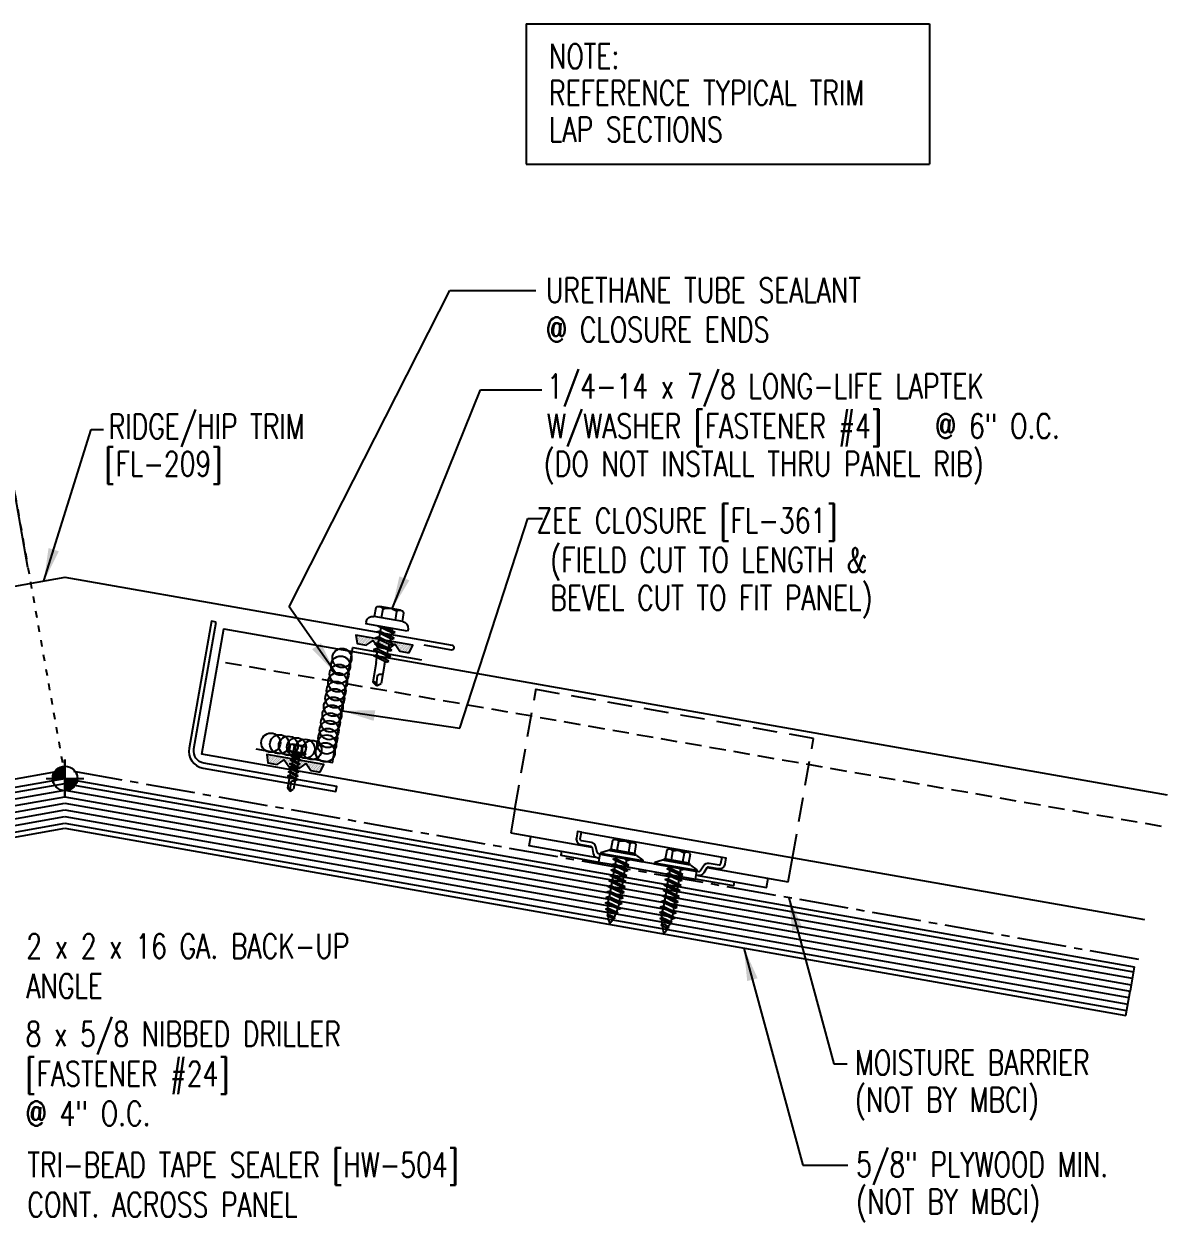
# Model space of a CAD drawing. Header units: inches. Extents: x 1 to 188, y 16 to 98.
# Drawn here: x 19.42 to 36.86, y 15.69 to 33.96 of the extents above; entities that cross this region are included whole.
import ezdxf

# ---------------------------------------------------------------- set-up
doc = ezdxf.new("R2010")
doc.units = ezdxf.units.IN
doc.header["$MEASUREMENT"] = 0
for name, pattern in [('CENTER2', [1.125, 0.75, -0.125, 0.125, -0.125]), ('DOT2', [0.125, 0, -0.125]), ('HIDDEN2', [0.1875, 0.125, -0.0625])]:
    doc.linetypes.add(name, pattern=pattern)
for name, color, linetype in [('BARRIER', 253, 'CENTER2'), ('clip', 5, 'Continuous'), ('CLO', 3, 'Continuous'), ('DIM', 2, 'Continuous'), ('FASTENER', 9, 'Continuous'), ('PANEL', 11, 'Continuous'), ('SEALANT', 8, 'Continuous'), ('SECTION', 11, 'Continuous'), ('STLA', 12, 'Continuous'), ('TAPE', 8, 'Continuous'), ('TEXT', 2, 'Continuous'), ('TRIM', 6, 'Continuous'), ('wood', 3, 'Continuous')]:
    doc.layers.add(name, color=color, linetype=linetype)
doc.styles.add('TEXT', font='SIMPLEX', dxfattribs={"width": 0.75, "height": 6})
doc.styles.add('TEXT1', font='ROMANS.shx', dxfattribs={"width": 0.75, "height": 0.375})
doc.dimstyles.new('DETAIL$7', dxfattribs={"dimscale": 4, "dimtxt": 6, "dimasz": 0.125, "dimexe": 0.0625, "dimexo": 0.125, "dimgap": 0.0625, "dimtad": 1, "dimdec": 5, "dimzin": 3, "dimdsep": 46, "dimlunit": 4, "dimtxsty": 'TEXT', "dimblk": 'ARCHTICK', "dimcen": 0.0625, "dimclrd": 7, "dimclre": 7, "dimclrt": 2, "dimadec": 0, "dimazin": 0, "dimtfac": 0.666667, "dimtdec": 5, "dimtmove": 0, "dimatfit": 3, "dimfxl": 0, "dimfrac": 2, "dimtolj": 1, "dimtzin": 3, "dimarcsym": 0})

# ---------------------------------------------------------------- blocks, each defined once
blk = doc.blocks.new('FD-F4')
at = {"layer": 'TEXT', "style": 'TEXT1', "width": 0.75}
for s, p in [('1/4-14 x 7/8 LONG-LIFE LAPTEK', (0.0047, -0.0408)), ('W/WASHER [FASTENER #4]', (0.0047, -0.1926))]:
    blk.add_text(s, height=0.09375, dxfattribs=at).set_placement(p)
blk.add_attdef('(QUANTITY)', (1.4847, -0.1926), '', height=0.0938, dxfattribs=at)
at = {"layer": 'TEXT', "style": 'TEXT1', "flags": 1}
for tag, p in [('Color', (0.0624, -0.4349)), ('Calc', (0.0624, -0.4349)), ('Opt1', (0.0624, -0.4349)), ('Opt2', (0.0624, -0.4349)), ('Opt3', (0.0624, -0.4349)), ('Description', (0.0624, -0.4349)), ('Multiple', (0.0624, -0.4349)), ('Part', (0.0624, -0.4349)), ('Spare1', (0.0624, -0.6224)), ('Spare2', (0.0624, -0.6224)), ('Spare3', (0.0624, -0.6224)), ('Spare4', (0.0624, -0.6224)), ('Spare5', (0.0624, -0.6224)), ('Spare6', (0.0624, -0.6224)), ('Spare7', (0.0624, -0.6224)), ('Spare8', (0.0624, -0.6224)), ('Spare9', (0.0624, -0.6224)), ('Spare10', (0.0624, -0.6224))]:
    blk.add_attdef(tag, p, '', height=0.0938, dxfattribs=at)
blk = doc.blocks.new('FD-F24')
at = {"layer": 'TEXT', "style": 'TEXT1', "width": 0.75}
for s, p in [('8 x 5/8 NIBBED DRILLER', (0.0047, -0.0408)), ('[FASTENER #24]', (0.0047, -0.1926))]:
    blk.add_text(s, height=0.09375, dxfattribs=at).set_placement(p)
blk.add_attdef('(QUANTITY)', (0.0047, -0.3444), '', height=0.0938, dxfattribs=at)
blk = doc.blocks.new('A$C30686E82')
for p, q in [((-2.715, 0.761), (3.437, 0.761)), ((-2.715, 0.761), (-2.715, -1.379)), ((3.437, 0.761), (3.437, -1.379)), ((-2.715, -1.379), (3.437, -1.379))]:
    blk.add_line(p, q)
at = {"layer": 'TEXT', "style": 'TEXT1', "width": 0.75}
for s, p in [('NOTE:', (-2.368, 0.081)), ('REFERENCE TYPICAL TRIM', (-2.368, -0.477)), ('LAP SECTIONS', (-2.368, -1.035))]:
    blk.add_text(s, height=0.375, dxfattribs=at).set_placement(p)
blk = doc.blocks.new('wp')
at = {"layer": 'SECTION'}
for p, q in [((0, -0.0958), (0, 0.0958)), ((-0.0958, 0), (0.0958, 0))]:
    blk.add_line(p, q, dxfattribs=at)
at = {"layer": 'SECTION', "const_width": 0.0625}
for points in [[(0, 0.0312, 0.414214), (-0.0312, 0, 1)], [(0, -0.0312, 0.414214), (0.0312, 0, 1)]]:
    blk.add_lwpolyline(points, format="xyb", dxfattribs=at)
at = {"layer": 'SECTION'}
blk.add_circle((0, 0), 0.0625, dxfattribs=at)
blk = doc.blocks.new('*X9')
at = {"color": 0}
for p, q in [((-0.434, 0.135), (-0.434, 0.135)), ((-0.434, 0.123), (-0.434, 0.123)), ((-0.422, 0.141), (-0.422, 0.141)), ((-0.422, 0.129), (-0.422, 0.129)), ((-0.422, 0.117), (-0.422, 0.117)), ((-0.422, 0.105), (-0.422, 0.105)), ((-0.422, 0.094), (-0.422, 0.094)), ((-0.422, 0.082), (-0.422, 0.082)), ((-0.41, 0.135), (-0.41, 0.135)), ((-0.41, 0.123), (-0.41, 0.123)), ((-0.41, 0.111), (-0.41, 0.111)), ((-0.41, 0.1), (-0.41, 0.1)), ((-0.41, 0.088), (-0.41, 0.088)), ((-0.41, 0.076), (-0.41, 0.076)), ((-0.41, 0.064), (-0.41, 0.064)), ((-0.41, 0.053), (-0.41, 0.053)), ((-0.41, 0.041), (-0.41, 0.041)), ((-0.398, 0.141), (-0.398, 0.141)), ((-0.398, 0.129), (-0.398, 0.129)), ((-0.398, 0.117), (-0.398, 0.117)), ((-0.398, 0.105), (-0.398, 0.105)), ((-0.398, 0.094), (-0.398, 0.094)), ((-0.398, 0.082), (-0.398, 0.082)), ((-0.398, 0.07), (-0.398, 0.07)), ((-0.398, 0.059), (-0.398, 0.059)), ((-0.398, 0.047), (-0.398, 0.047)), ((-0.398, 0.035), (-0.398, 0.035)), ((-0.398, 0.023), (-0.398, 0.023)), ((-0.387, 0.135), (-0.387, 0.135)), ((-0.387, 0.123), (-0.387, 0.123)), ((-0.387, 0.111), (-0.387, 0.111)), ((-0.387, 0.1), (-0.387, 0.1)), ((-0.387, 0.088), (-0.387, 0.088)), ((-0.387, 0.076), (-0.387, 0.076)), ((-0.387, 0.064), (-0.387, 0.064)), ((-0.387, 0.053), (-0.387, 0.053)), ((-0.387, 0.041), (-0.387, 0.041)), ((-0.387, 0.029), (-0.387, 0.029)), ((-0.375, 0.141), (-0.375, 0.141)), ((-0.375, 0.129), (-0.375, 0.129)), ((-0.375, 0.117), (-0.375, 0.117)), ((-0.375, 0.105), (-0.375, 0.105)), ((-0.375, 0.094), (-0.375, 0.094)), ((-0.375, 0.082), (-0.375, 0.082)), ((-0.375, 0.07), (-0.375, 0.07)), ((-0.375, 0.059), (-0.375, 0.059)), ((-0.375, 0.047), (-0.375, 0.047)), ((-0.375, 0.035), (-0.375, 0.035)), ((-0.375, 0.023), (-0.375, 0.023)), ((-0.363, 0.135), (-0.363, 0.135)), ((-0.363, 0.123), (-0.363, 0.123)), ((-0.363, 0.111), (-0.363, 0.111)), ((-0.363, 0.1), (-0.363, 0.1)), ((-0.363, 0.088), (-0.363, 0.088)), ((-0.363, 0.076), (-0.363, 0.076)), ((-0.363, 0.064), (-0.363, 0.064)), ((-0.363, 0.053), (-0.363, 0.053)), ((-0.363, 0.041), (-0.363, 0.041)), ((-0.363, 0.029), (-0.363, 0.029)), ((-0.352, 0.141), (-0.352, 0.141)), ((-0.352, 0.129), (-0.352, 0.129)), ((-0.352, 0.117), (-0.352, 0.117)), ((-0.352, 0.105), (-0.352, 0.105)), ((-0.352, 0.094), (-0.352, 0.094)), ((-0.352, 0.082), (-0.352, 0.082)), ((-0.352, 0.07), (-0.352, 0.07)), ((-0.352, 0.059), (-0.352, 0.059)), ((-0.352, 0.047), (-0.352, 0.047)), ((-0.352, 0.035), (-0.352, 0.035)), ((-0.352, 0.023), (-0.352, 0.023)), ((-0.34, 0.135), (-0.34, 0.135)), ((-0.34, 0.123), (-0.34, 0.123)), ((-0.34, 0.111), (-0.34, 0.111)), ((-0.34, 0.1), (-0.34, 0.1)), ((-0.34, 0.088), (-0.34, 0.088)), ((-0.34, 0.076), (-0.34, 0.076)), ((-0.34, 0.064), (-0.34, 0.064)), ((-0.34, 0.053), (-0.34, 0.053)), ((-0.34, 0.041), (-0.34, 0.041)), ((-0.34, 0.029), (-0.34, 0.029)), ((-0.328, 0.141), (-0.328, 0.141)), ((-0.328, 0.129), (-0.328, 0.129)), ((-0.328, 0.117), (-0.328, 0.117)), ((-0.328, 0.105), (-0.328, 0.105)), ((-0.328, 0.094), (-0.328, 0.094)), ((-0.328, 0.082), (-0.328, 0.082)), ((-0.328, 0.07), (-0.328, 0.07)), ((-0.328, 0.059), (-0.328, 0.059)), ((-0.328, 0.047), (-0.328, 0.047)), ((-0.328, 0.035), (-0.328, 0.035)), ((-0.328, 0.023), (-0.328, 0.023)), ((-0.316, 0.135), (-0.316, 0.135)), ((-0.316, 0.123), (-0.316, 0.123)), ((-0.316, 0.111), (-0.316, 0.111)), ((-0.316, 0.1), (-0.316, 0.1)), ((-0.316, 0.088), (-0.316, 0.088)), ((-0.316, 0.076), (-0.316, 0.076)), ((-0.316, 0.064), (-0.316, 0.064)), ((-0.316, 0.053), (-0.316, 0.053)), ((-0.316, 0.041), (-0.316, 0.041)), ((-0.316, 0.029), (-0.316, 0.029)), ((-0.305, 0.141), (-0.305, 0.141)), ((-0.305, 0.129), (-0.305, 0.129)), ((-0.305, 0.117), (-0.305, 0.117)), ((-0.305, 0.105), (-0.305, 0.105)), ((-0.305, 0.094), (-0.305, 0.094)), ((-0.305, 0.082), (-0.305, 0.082)), ((-0.305, 0.07), (-0.305, 0.07)), ((-0.305, 0.059), (-0.305, 0.059)), ((-0.305, 0.047), (-0.305, 0.047)), ((-0.305, 0.035), (-0.305, 0.035)), ((-0.305, 0.023), (-0.305, 0.023)), ((-0.293, 0.135), (-0.293, 0.135)), ((-0.293, 0.123), (-0.293, 0.123)), ((-0.293, 0.111), (-0.293, 0.111)), ((-0.293, 0.1), (-0.293, 0.1)), ((-0.293, 0.088), (-0.293, 0.088)), ((-0.293, 0.076), (-0.293, 0.076)), ((-0.293, 0.064), (-0.293, 0.064)), ((-0.293, 0.053), (-0.293, 0.053)), ((-0.293, 0.041), (-0.293, 0.041)), ((-0.293, 0.029), (-0.293, 0.029)), ((-0.281, 0.141), (-0.281, 0.141)), ((-0.281, 0.129), (-0.281, 0.129)), ((-0.281, 0.117), (-0.281, 0.117)), ((-0.281, 0.105), (-0.281, 0.105)), ((-0.281, 0.094), (-0.281, 0.094)), ((-0.281, 0.082), (-0.281, 0.082)), ((-0.281, 0.07), (-0.281, 0.07)), ((-0.281, 0.059), (-0.281, 0.059)), ((-0.281, 0.047), (-0.281, 0.047)), ((-0.281, 0.035), (-0.281, 0.035)), ((-0.281, 0.023), (-0.281, 0.023)), ((-0.27, 0.135), (-0.27, 0.135)), ((-0.27, 0.123), (-0.27, 0.123)), ((-0.27, 0.111), (-0.27, 0.111)), ((-0.27, 0.1), (-0.27, 0.1)), ((-0.27, 0.088), (-0.27, 0.088)), ((-0.27, 0.076), (-0.27, 0.076)), ((-0.27, 0.064), (-0.27, 0.064)), ((-0.27, 0.053), (-0.27, 0.053)), ((-0.27, 0.041), (-0.27, 0.041)), ((-0.27, 0.029), (-0.27, 0.029)), ((-0.258, 0.141), (-0.258, 0.141)), ((-0.258, 0.129), (-0.258, 0.129)), ((-0.258, 0.117), (-0.258, 0.117)), ((-0.258, 0.105), (-0.258, 0.105)), ((-0.258, 0.094), (-0.258, 0.094)), ((-0.258, 0.082), (-0.258, 0.082)), ((-0.258, 0.07), (-0.258, 0.07)), ((-0.258, 0.059), (-0.258, 0.059)), ((-0.258, 0.047), (-0.258, 0.047)), ((-0.258, 0.035), (-0.258, 0.035)), ((-0.258, 0.023), (-0.258, 0.023)), ((-0.246, 0.135), (-0.246, 0.135)), ((-0.246, 0.123), (-0.246, 0.123)), ((-0.246, 0.111), (-0.246, 0.111)), ((-0.246, 0.1), (-0.246, 0.1)), ((-0.246, 0.088), (-0.246, 0.088)), ((-0.246, 0.076), (-0.246, 0.076)), ((-0.246, 0.064), (-0.246, 0.064)), ((-0.246, 0.053), (-0.246, 0.053)), ((-0.246, 0.041), (-0.246, 0.041)), ((-0.234, 0.141), (-0.234, 0.141)), ((-0.234, 0.129), (-0.234, 0.129)), ((-0.234, 0.117), (-0.234, 0.117)), ((-0.234, 0.105), (-0.234, 0.105)), ((-0.234, 0.094), (-0.234, 0.094)), ((-0.234, 0.082), (-0.234, 0.082)), ((-0.234, 0.07), (-0.234, 0.07)), ((-0.234, 0.059), (-0.234, 0.059)), ((-0.234, 0.047), (-0.234, 0.047)), ((-0.223, 0.135), (-0.223, 0.135)), ((-0.223, 0.123), (-0.223, 0.123)), ((-0.223, 0.111), (-0.223, 0.111)), ((-0.223, 0.1), (-0.223, 0.1)), ((-0.223, 0.088), (-0.223, 0.088)), ((-0.223, 0.076), (-0.223, 0.076)), ((-0.223, 0.064), (-0.223, 0.064)), ((-0.211, 0.141), (-0.211, 0.141)), ((-0.211, 0.129), (-0.211, 0.129)), ((-0.211, 0.117), (-0.211, 0.117)), ((-0.211, 0.105), (-0.211, 0.105)), ((-0.211, 0.094), (-0.211, 0.094)), ((-0.211, 0.082), (-0.211, 0.082)), ((-0.211, 0.07), (-0.211, 0.07)), ((-0.199, 0.135), (-0.199, 0.135)), ((-0.199, 0.123), (-0.199, 0.123)), ((-0.199, 0.111), (-0.199, 0.111)), ((-0.199, 0.1), (-0.199, 0.1)), ((-0.199, 0.088), (-0.199, 0.088)), ((-0.188, 0.141), (-0.188, 0.141)), ((-0.188, 0.129), (-0.188, 0.129)), ((-0.188, 0.117), (-0.188, 0.117)), ((-0.188, 0.105), (-0.188, 0.105)), ((-0.188, 0.094), (-0.188, 0.094)), ((-0.176, 0.135), (-0.176, 0.135)), ((-0.176, 0.123), (-0.176, 0.123)), ((-0.176, 0.111), (-0.176, 0.111)), ((-0.164, 0.141), (-0.164, 0.141)), ((-0.164, 0.129), (-0.164, 0.129)), ((-0.164, 0.117), (-0.164, 0.117)), ((-0.164, 0.105), (-0.164, 0.105)), ((-0.152, 0.135), (-0.152, 0.135)), ((-0.152, 0.123), (-0.152, 0.123)), ((-0.152, 0.111), (-0.152, 0.111)), ((-0.152, 0.1), (-0.152, 0.1)), ((-0.141, 0.141), (-0.141, 0.141)), ((-0.141, 0.129), (-0.141, 0.129)), ((-0.141, 0.117), (-0.141, 0.117)), ((-0.141, 0.105), (-0.141, 0.105)), ((-0.141, 0.094), (-0.141, 0.094)), ((-0.141, 0.082), (-0.141, 0.082)), ((-0.129, 0.135), (-0.129, 0.135)), ((-0.129, 0.123), (-0.129, 0.123)), ((-0.129, 0.111), (-0.129, 0.111)), ((-0.129, 0.1), (-0.129, 0.1)), ((-0.129, 0.088), (-0.129, 0.088)), ((-0.129, 0.076), (-0.129, 0.076)), ((-0.117, 0.141), (-0.117, 0.141)), ((-0.117, 0.129), (-0.117, 0.129)), ((-0.117, 0.117), (-0.117, 0.117)), ((-0.117, 0.105), (-0.117, 0.105)), ((-0.117, 0.094), (-0.117, 0.094)), ((-0.117, 0.082), (-0.117, 0.082)), ((-0.117, 0.07), (-0.117, 0.07)), ((-0.117, 0.059), (-0.117, 0.059)), ((-0.105, 0.135), (-0.105, 0.135)), ((-0.105, 0.123), (-0.105, 0.123)), ((-0.105, 0.111), (-0.105, 0.111)), ((-0.105, 0.1), (-0.105, 0.1)), ((-0.105, 0.088), (-0.105, 0.088)), ((-0.105, 0.076), (-0.105, 0.076)), ((-0.105, 0.064), (-0.105, 0.064)), ((-0.105, 0.053), (-0.105, 0.053)), ((-0.094, 0.141), (-0.094, 0.141)), ((-0.094, 0.129), (-0.094, 0.129)), ((-0.094, 0.117), (-0.094, 0.117)), ((-0.094, 0.105), (-0.094, 0.105)), ((-0.094, 0.094), (-0.094, 0.094)), ((-0.094, 0.082), (-0.094, 0.082)), ((-0.094, 0.07), (-0.094, 0.07)), ((-0.094, 0.059), (-0.094, 0.059)), ((-0.094, 0.047), (-0.094, 0.047)), ((-0.094, 0.035), (-0.094, 0.035)), ((-0.082, 0.135), (-0.082, 0.135)), ((-0.082, 0.123), (-0.082, 0.123)), ((-0.082, 0.111), (-0.082, 0.111)), ((-0.082, 0.1), (-0.082, 0.1)), ((-0.082, 0.088), (-0.082, 0.088)), ((-0.082, 0.076), (-0.082, 0.076)), ((-0.082, 0.064), (-0.082, 0.064)), ((-0.082, 0.053), (-0.082, 0.053)), ((-0.082, 0.041), (-0.082, 0.041)), ((-0.082, 0.029), (-0.082, 0.029)), ((-0.07, 0.141), (-0.07, 0.141)), ((-0.07, 0.129), (-0.07, 0.129)), ((-0.07, 0.117), (-0.07, 0.117)), ((-0.07, 0.105), (-0.07, 0.105)), ((-0.07, 0.094), (-0.07, 0.094)), ((-0.07, 0.082), (-0.07, 0.082)), ((-0.07, 0.07), (-0.07, 0.07)), ((-0.07, 0.059), (-0.07, 0.059)), ((-0.07, 0.047), (-0.07, 0.047)), ((-0.07, 0.035), (-0.07, 0.035)), ((-0.07, 0.023), (-0.07, 0.023)), ((-0.059, 0.135), (-0.059, 0.135)), ((-0.059, 0.123), (-0.059, 0.123)), ((-0.059, 0.111), (-0.059, 0.111)), ((-0.059, 0.1), (-0.059, 0.1)), ((-0.059, 0.088), (-0.059, 0.088)), ((-0.059, 0.076), (-0.059, 0.076)), ((-0.059, 0.064), (-0.059, 0.064)), ((-0.059, 0.053), (-0.059, 0.053)), ((-0.059, 0.041), (-0.059, 0.041)), ((-0.059, 0.029), (-0.059, 0.029)), ((-0.047, 0.141), (-0.047, 0.141)), ((-0.047, 0.129), (-0.047, 0.129)), ((-0.047, 0.117), (-0.047, 0.117)), ((-0.047, 0.105), (-0.047, 0.105)), ((-0.047, 0.094), (-0.047, 0.094)), ((-0.047, 0.082), (-0.047, 0.082)), ((-0.047, 0.07), (-0.047, 0.07)), ((-0.047, 0.059), (-0.047, 0.059)), ((-0.047, 0.047), (-0.047, 0.047)), ((-0.047, 0.035), (-0.047, 0.035)), ((-0.047, 0.023), (-0.047, 0.023)), ((-0.035, 0.135), (-0.035, 0.135)), ((-0.035, 0.123), (-0.035, 0.123)), ((-0.035, 0.111), (-0.035, 0.111)), ((-0.035, 0.1), (-0.035, 0.1)), ((-0.035, 0.088), (-0.035, 0.088)), ((-0.035, 0.076), (-0.035, 0.076)), ((-0.035, 0.064), (-0.035, 0.064)), ((-0.035, 0.053), (-0.035, 0.053)), ((-0.035, 0.041), (-0.035, 0.041)), ((-0.035, 0.029), (-0.035, 0.029)), ((-0.023, 0.141), (-0.023, 0.141)), ((-0.023, 0.129), (-0.023, 0.129)), ((-0.023, 0.117), (-0.023, 0.117)), ((-0.023, 0.105), (-0.023, 0.105)), ((-0.023, 0.094), (-0.023, 0.094)), ((-0.023, 0.082), (-0.023, 0.082)), ((-0.023, 0.07), (-0.023, 0.07)), ((-0.023, 0.059), (-0.023, 0.059)), ((-0.023, 0.047), (-0.023, 0.047)), ((-0.023, 0.035), (-0.023, 0.035)), ((-0.023, 0.023), (-0.023, 0.023)), ((-0.012, 0.135), (-0.012, 0.135)), ((-0.012, 0.123), (-0.012, 0.123)), ((-0.012, 0.111), (-0.012, 0.111)), ((-0.012, 0.1), (-0.012, 0.1)), ((-0.012, 0.088), (-0.012, 0.088)), ((-0.012, 0.076), (-0.012, 0.076)), ((-0.012, 0.064), (-0.012, 0.064)), ((-0.012, 0.053), (-0.012, 0.053)), ((-0.012, 0.041), (-0.012, 0.041)), ((-0.012, 0.029), (-0.012, 0.029)), ((0, 0.141), (0, 0.141)), ((0, 0.129), (0, 0.129)), ((0, 0.117), (0, 0.117)), ((0, 0.105), (0, 0.105)), ((0, 0.094), (0, 0.094)), ((0, 0.082), (0, 0.082)), ((0, 0.07), (0, 0.07)), ((0, 0.059), (0, 0.059)), ((0, 0.047), (0, 0.047)), ((0, 0.035), (0, 0.035)), ((0, 0.023), (0, 0.023)), ((0.012, 0.135), (0.012, 0.135)), ((0.012, 0.123), (0.012, 0.123)), ((0.012, 0.111), (0.012, 0.111)), ((0.012, 0.1), (0.012, 0.1)), ((0.012, 0.088), (0.012, 0.088)), ((0.012, 0.076), (0.012, 0.076)), ((0.012, 0.064), (0.012, 0.064)), ((0.012, 0.053), (0.012, 0.053)), ((0.012, 0.041), (0.012, 0.041)), ((0.012, 0.029), (0.012, 0.029)), ((0.023, 0.141), (0.023, 0.141)), ((0.023, 0.129), (0.023, 0.129)), ((0.023, 0.117), (0.023, 0.117)), ((0.023, 0.105), (0.023, 0.105)), ((0.023, 0.094), (0.023, 0.094)), ((0.023, 0.082), (0.023, 0.082)), ((0.023, 0.07), (0.023, 0.07)), ((0.023, 0.059), (0.023, 0.059)), ((0.023, 0.047), (0.023, 0.047)), ((0.023, 0.035), (0.023, 0.035)), ((0.023, 0.023), (0.023, 0.023)), ((0.035, 0.135), (0.035, 0.135)), ((0.035, 0.123), (0.035, 0.123)), ((0.035, 0.111), (0.035, 0.111)), ((0.035, 0.1), (0.035, 0.1)), ((0.035, 0.088), (0.035, 0.088)), ((0.035, 0.076), (0.035, 0.076)), ((0.035, 0.064), (0.035, 0.064)), ((0.035, 0.053), (0.035, 0.053)), ((0.035, 0.041), (0.035, 0.041)), ((0.035, 0.029), (0.035, 0.029)), ((0.047, 0.141), (0.047, 0.141)), ((0.047, 0.129), (0.047, 0.129)), ((0.047, 0.117), (0.047, 0.117)), ((0.047, 0.105), (0.047, 0.105)), ((0.047, 0.094), (0.047, 0.094)), ((0.047, 0.082), (0.047, 0.082)), ((0.047, 0.07), (0.047, 0.07)), ((0.047, 0.059), (0.047, 0.059)), ((0.047, 0.047), (0.047, 0.047)), ((0.047, 0.035), (0.047, 0.035)), ((0.047, 0.023), (0.047, 0.023)), ((0.059, 0.135), (0.059, 0.135)), ((0.059, 0.123), (0.059, 0.123)), ((0.059, 0.111), (0.059, 0.111)), ((0.059, 0.1), (0.059, 0.1)), ((0.059, 0.088), (0.059, 0.088)), ((0.059, 0.076), (0.059, 0.076)), ((0.059, 0.064), (0.059, 0.064)), ((0.059, 0.053), (0.059, 0.053)), ((0.059, 0.041), (0.059, 0.041)), ((0.059, 0.029), (0.059, 0.029)), ((0.07, 0.141), (0.07, 0.141)), ((0.07, 0.129), (0.07, 0.129)), ((0.07, 0.117), (0.07, 0.117)), ((0.07, 0.105), (0.07, 0.105)), ((0.07, 0.094), (0.07, 0.094)), ((0.07, 0.082), (0.07, 0.082)), ((0.07, 0.07), (0.07, 0.07)), ((0.07, 0.059), (0.07, 0.059)), ((0.07, 0.047), (0.07, 0.047)), ((0.07, 0.035), (0.07, 0.035)), ((0.07, 0.023), (0.07, 0.023)), ((0.082, 0.135), (0.082, 0.135)), ((0.082, 0.123), (0.082, 0.123)), ((0.082, 0.111), (0.082, 0.111)), ((0.082, 0.1), (0.082, 0.1)), ((0.082, 0.088), (0.082, 0.088)), ((0.082, 0.076), (0.082, 0.076)), ((0.082, 0.064), (0.082, 0.064)), ((0.082, 0.053), (0.082, 0.053)), ((0.082, 0.041), (0.082, 0.041)), ((0.082, 0.029), (0.082, 0.029)), ((0.094, 0.141), (0.094, 0.141)), ((0.094, 0.129), (0.094, 0.129)), ((0.094, 0.117), (0.094, 0.117)), ((0.094, 0.105), (0.094, 0.105)), ((0.094, 0.094), (0.094, 0.094)), ((0.094, 0.082), (0.094, 0.082)), ((0.094, 0.07), (0.094, 0.07)), ((0.094, 0.059), (0.094, 0.059)), ((0.094, 0.047), (0.094, 0.047)), ((0.094, 0.035), (0.094, 0.035)), ((0.105, 0.135), (0.105, 0.135)), ((0.105, 0.123), (0.105, 0.123)), ((0.105, 0.111), (0.105, 0.111)), ((0.105, 0.1), (0.105, 0.1)), ((0.105, 0.088), (0.105, 0.088)), ((0.105, 0.076), (0.105, 0.076)), ((0.105, 0.064), (0.105, 0.064)), ((0.105, 0.053), (0.105, 0.053)), ((0.117, 0.141), (0.117, 0.141)), ((0.117, 0.129), (0.117, 0.129)), ((0.117, 0.117), (0.117, 0.117)), ((0.117, 0.105), (0.117, 0.105)), ((0.117, 0.094), (0.117, 0.094)), ((0.117, 0.082), (0.117, 0.082)), ((0.117, 0.07), (0.117, 0.07)), ((0.117, 0.059), (0.117, 0.059)), ((0.129, 0.135), (0.129, 0.135)), ((0.129, 0.123), (0.129, 0.123)), ((0.129, 0.111), (0.129, 0.111)), ((0.129, 0.1), (0.129, 0.1)), ((0.129, 0.088), (0.129, 0.088)), ((0.129, 0.076), (0.129, 0.076)), ((0.141, 0.141), (0.141, 0.141)), ((0.141, 0.129), (0.141, 0.129)), ((0.141, 0.117), (0.141, 0.117)), ((0.141, 0.105), (0.141, 0.105)), ((0.141, 0.094), (0.141, 0.094)), ((0.141, 0.082), (0.141, 0.082)), ((0.152, 0.135), (0.152, 0.135)), ((0.152, 0.123), (0.152, 0.123)), ((0.152, 0.111), (0.152, 0.111)), ((0.152, 0.1), (0.152, 0.1)), ((0.164, 0.141), (0.164, 0.141)), ((0.164, 0.129), (0.164, 0.129)), ((0.164, 0.117), (0.164, 0.117)), ((0.164, 0.105), (0.164, 0.105)), ((0.176, 0.135), (0.176, 0.135)), ((0.176, 0.123), (0.176, 0.123)), ((0.176, 0.111), (0.176, 0.111)), ((0.188, 0.141), (0.188, 0.141)), ((0.188, 0.129), (0.188, 0.129)), ((0.188, 0.117), (0.188, 0.117)), ((0.188, 0.105), (0.188, 0.105)), ((0.188, 0.094), (0.188, 0.094)), ((0.199, 0.135), (0.199, 0.135)), ((0.199, 0.123), (0.199, 0.123)), ((0.199, 0.111), (0.199, 0.111)), ((0.199, 0.1), (0.199, 0.1)), ((0.199, 0.088), (0.199, 0.088)), ((0.211, 0.141), (0.211, 0.141)), ((0.211, 0.129), (0.211, 0.129)), ((0.211, 0.117), (0.211, 0.117)), ((0.211, 0.105), (0.211, 0.105)), ((0.211, 0.094), (0.211, 0.094)), ((0.211, 0.082), (0.211, 0.082)), ((0.211, 0.07), (0.211, 0.07)), ((0.223, 0.135), (0.223, 0.135)), ((0.223, 0.123), (0.223, 0.123)), ((0.223, 0.111), (0.223, 0.111)), ((0.223, 0.1), (0.223, 0.1)), ((0.223, 0.088), (0.223, 0.088)), ((0.223, 0.076), (0.223, 0.076)), ((0.223, 0.064), (0.223, 0.064)), ((0.234, 0.141), (0.234, 0.141)), ((0.234, 0.129), (0.234, 0.129)), ((0.234, 0.117), (0.234, 0.117)), ((0.234, 0.105), (0.234, 0.105)), ((0.234, 0.094), (0.234, 0.094)), ((0.234, 0.082), (0.234, 0.082)), ((0.234, 0.07), (0.234, 0.07)), ((0.234, 0.059), (0.234, 0.059)), ((0.234, 0.047), (0.234, 0.047)), ((0.246, 0.135), (0.246, 0.135)), ((0.246, 0.123), (0.246, 0.123)), ((0.246, 0.111), (0.246, 0.111)), ((0.246, 0.1), (0.246, 0.1)), ((0.246, 0.088), (0.246, 0.088)), ((0.246, 0.076), (0.246, 0.076)), ((0.246, 0.064), (0.246, 0.064)), ((0.246, 0.053), (0.246, 0.053)), ((0.246, 0.041), (0.246, 0.041)), ((0.258, 0.141), (0.258, 0.141)), ((0.258, 0.129), (0.258, 0.129)), ((0.258, 0.117), (0.258, 0.117)), ((0.258, 0.105), (0.258, 0.105)), ((0.258, 0.094), (0.258, 0.094)), ((0.258, 0.082), (0.258, 0.082)), ((0.258, 0.07), (0.258, 0.07)), ((0.258, 0.059), (0.258, 0.059)), ((0.258, 0.047), (0.258, 0.047)), ((0.258, 0.035), (0.258, 0.035)), ((0.258, 0.023), (0.258, 0.023)), ((0.27, 0.135), (0.27, 0.135)), ((0.27, 0.123), (0.27, 0.123)), ((0.27, 0.111), (0.27, 0.111)), ((0.27, 0.1), (0.27, 0.1)), ((0.27, 0.088), (0.27, 0.088)), ((0.27, 0.076), (0.27, 0.076)), ((0.27, 0.064), (0.27, 0.064)), ((0.27, 0.053), (0.27, 0.053)), ((0.27, 0.041), (0.27, 0.041)), ((0.27, 0.029), (0.27, 0.029)), ((0.281, 0.141), (0.281, 0.141)), ((0.281, 0.129), (0.281, 0.129)), ((0.281, 0.117), (0.281, 0.117)), ((0.281, 0.105), (0.281, 0.105)), ((0.281, 0.094), (0.281, 0.094)), ((0.281, 0.082), (0.281, 0.082)), ((0.281, 0.07), (0.281, 0.07)), ((0.281, 0.059), (0.281, 0.059)), ((0.281, 0.047), (0.281, 0.047)), ((0.281, 0.035), (0.281, 0.035)), ((0.281, 0.023), (0.281, 0.023)), ((0.293, 0.135), (0.293, 0.135)), ((0.293, 0.123), (0.293, 0.123)), ((0.293, 0.111), (0.293, 0.111)), ((0.293, 0.1), (0.293, 0.1)), ((0.293, 0.088), (0.293, 0.088)), ((0.293, 0.076), (0.293, 0.076)), ((0.293, 0.064), (0.293, 0.064)), ((0.293, 0.053), (0.293, 0.053)), ((0.293, 0.041), (0.293, 0.041)), ((0.293, 0.029), (0.293, 0.029)), ((0.305, 0.141), (0.305, 0.141)), ((0.305, 0.129), (0.305, 0.129)), ((0.305, 0.117), (0.305, 0.117)), ((0.305, 0.105), (0.305, 0.105)), ((0.305, 0.094), (0.305, 0.094)), ((0.305, 0.082), (0.305, 0.082)), ((0.305, 0.07), (0.305, 0.07)), ((0.305, 0.059), (0.305, 0.059)), ((0.305, 0.047), (0.305, 0.047)), ((0.305, 0.035), (0.305, 0.035)), ((0.305, 0.023), (0.305, 0.023)), ((0.316, 0.135), (0.316, 0.135)), ((0.316, 0.123), (0.316, 0.123)), ((0.316, 0.111), (0.316, 0.111)), ((0.316, 0.1), (0.316, 0.1)), ((0.316, 0.088), (0.316, 0.088)), ((0.316, 0.076), (0.316, 0.076)), ((0.316, 0.064), (0.316, 0.064)), ((0.316, 0.053), (0.316, 0.053)), ((0.316, 0.041), (0.316, 0.041)), ((0.316, 0.029), (0.316, 0.029)), ((0.328, 0.141), (0.328, 0.141)), ((0.328, 0.129), (0.328, 0.129)), ((0.328, 0.117), (0.328, 0.117)), ((0.328, 0.105), (0.328, 0.105)), ((0.328, 0.094), (0.328, 0.094)), ((0.328, 0.082), (0.328, 0.082)), ((0.328, 0.07), (0.328, 0.07)), ((0.328, 0.059), (0.328, 0.059)), ((0.328, 0.047), (0.328, 0.047)), ((0.328, 0.035), (0.328, 0.035)), ((0.328, 0.023), (0.328, 0.023)), ((0.34, 0.135), (0.34, 0.135)), ((0.34, 0.123), (0.34, 0.123)), ((0.34, 0.111), (0.34, 0.111)), ((0.34, 0.1), (0.34, 0.1)), ((0.34, 0.088), (0.34, 0.088)), ((0.34, 0.076), (0.34, 0.076)), ((0.34, 0.064), (0.34, 0.064)), ((0.34, 0.053), (0.34, 0.053)), ((0.34, 0.041), (0.34, 0.041)), ((0.34, 0.029), (0.34, 0.029)), ((0.352, 0.141), (0.352, 0.141)), ((0.352, 0.129), (0.352, 0.129)), ((0.352, 0.117), (0.352, 0.117)), ((0.352, 0.105), (0.352, 0.105)), ((0.352, 0.094), (0.352, 0.094)), ((0.352, 0.082), (0.352, 0.082)), ((0.352, 0.07), (0.352, 0.07)), ((0.352, 0.059), (0.352, 0.059)), ((0.352, 0.047), (0.352, 0.047)), ((0.352, 0.035), (0.352, 0.035)), ((0.352, 0.023), (0.352, 0.023)), ((0.363, 0.135), (0.363, 0.135)), ((0.363, 0.123), (0.363, 0.123)), ((0.363, 0.111), (0.363, 0.111)), ((0.363, 0.1), (0.363, 0.1)), ((0.363, 0.088), (0.363, 0.088)), ((0.363, 0.076), (0.363, 0.076)), ((0.363, 0.064), (0.363, 0.064)), ((0.363, 0.053), (0.363, 0.053)), ((0.363, 0.041), (0.363, 0.041)), ((0.363, 0.029), (0.363, 0.029)), ((0.375, 0.141), (0.375, 0.141)), ((0.375, 0.129), (0.375, 0.129)), ((0.375, 0.117), (0.375, 0.117)), ((0.375, 0.105), (0.375, 0.105)), ((0.375, 0.094), (0.375, 0.094)), ((0.375, 0.082), (0.375, 0.082)), ((0.375, 0.07), (0.375, 0.07)), ((0.375, 0.059), (0.375, 0.059)), ((0.375, 0.047), (0.375, 0.047)), ((0.375, 0.035), (0.375, 0.035)), ((0.375, 0.023), (0.375, 0.023)), ((0.387, 0.135), (0.387, 0.135)), ((0.387, 0.123), (0.387, 0.123)), ((0.387, 0.111), (0.387, 0.111)), ((0.387, 0.1), (0.387, 0.1)), ((0.387, 0.088), (0.387, 0.088)), ((0.387, 0.076), (0.387, 0.076)), ((0.387, 0.064), (0.387, 0.064)), ((0.387, 0.053), (0.387, 0.053)), ((0.387, 0.041), (0.387, 0.041)), ((0.387, 0.029), (0.387, 0.029)), ((0.398, 0.141), (0.398, 0.141)), ((0.398, 0.129), (0.398, 0.129)), ((0.398, 0.117), (0.398, 0.117)), ((0.398, 0.105), (0.398, 0.105)), ((0.398, 0.094), (0.398, 0.094)), ((0.398, 0.082), (0.398, 0.082)), ((0.398, 0.07), (0.398, 0.07)), ((0.398, 0.059), (0.398, 0.059)), ((0.398, 0.047), (0.398, 0.047)), ((0.398, 0.035), (0.398, 0.035)), ((0.398, 0.023), (0.398, 0.023)), ((0.41, 0.135), (0.41, 0.135)), ((0.41, 0.123), (0.41, 0.123)), ((0.41, 0.111), (0.41, 0.111)), ((0.41, 0.1), (0.41, 0.1)), ((0.41, 0.088), (0.41, 0.088)), ((0.41, 0.076), (0.41, 0.076)), ((0.41, 0.064), (0.41, 0.064)), ((0.41, 0.053), (0.41, 0.053)), ((0.41, 0.041), (0.41, 0.041)), ((0.422, 0.141), (0.422, 0.141)), ((0.422, 0.129), (0.422, 0.129)), ((0.422, 0.117), (0.422, 0.117)), ((0.422, 0.105), (0.422, 0.105)), ((0.422, 0.094), (0.422, 0.094)), ((0.422, 0.082), (0.422, 0.082)), ((0.434, 0.135), (0.434, 0.135)), ((0.434, 0.123), (0.434, 0.123))]:
    blk.add_line(p, q, dxfattribs=at)
blk = doc.blocks.new('MB_DBTAP')
at = {"layer": 'TAPE', "color": 9}
blk.add_lwpolyline([(-0.403, 0.018), (-0.442, 0.141), (0.442, 0.141), (0.403, 0.018), (0.26, 0.018), (0.17, 0.109), (0.079, 0.018), (0, 0.018), (-0.079, 0.018), (-0.17, 0.109), (-0.26, 0.018)], close=True, dxfattribs=at)
at = {"layer": 'TAPE', "color": 251}
blk.add_blockref('*X9', (0, 0), dxfattribs=at)
blk = doc.blocks.new('MB_DW4')
at = {"layer": 'FASTENER'}
for p, q in [((-0.217, 0.305), (-0.217, 0.171)), ((-0.163, 0.337), (0.159, 0.337)), ((-0.108, 0.305), (-0.108, 0.171)), ((0.105, 0.305), (0.105, 0.171)), ((0.214, 0.305), (0.214, 0.171)), ((-0.326, 0.071), (-0.326, 0.037)), ((-0.326, 0.037), (0.322, 0.037)), ((-0.226, 0.171), (0.214, 0.171)), ((-0.141, -0.014), (0.037, 0.037)), ((-0.105, -0.034), (0.137, 0.035)), ((-0.088, 0.037), (-0.088, 0.001)), ((-0.088, 0.037), (0.085, 0.037)), ((0.085, 0.037), (0.134, 0.037)), ((0.085, 0.02), (0.085, -0.041)), ((0.137, 0.035), (0.134, 0.037)), ((0.322, 0.071), (0.322, 0.037)), ((-0.105, -0.034), (-0.141, -0.014)), ((-0.141, -0.105), (0.102, -0.036)), ((-0.105, -0.125), (-0.141, -0.105)), ((-0.141, -0.196), (0.102, -0.127)), ((-0.105, -0.125), (0.137, -0.056)), ((-0.105, -0.216), (0.137, -0.147)), ((-0.088, -0.029), (-0.088, -0.09)), ((-0.088, -0.12), (-0.088, -0.181)), ((0.085, -0.071), (0.085, -0.131)), ((0.085, -0.162), (0.085, -0.211)), ((0.137, -0.056), (0.102, -0.036)), ((0.137, -0.147), (0.102, -0.127)), ((-0.105, -0.216), (-0.141, -0.196)), ((-0.141, -0.287), (0.102, -0.217)), ((-0.105, -0.307), (-0.141, -0.287)), ((-0.141, -0.378), (0.102, -0.308)), ((-0.105, -0.307), (0.137, -0.238)), ((-0.105, -0.398), (0.137, -0.328)), ((-0.084, -0.27), (-0.088, -0.211)), ((-0.078, -0.36), (-0.082, -0.3)), ((0.071, -0.408), (0.075, -0.346)), ((0.077, -0.315), (0.082, -0.253)), ((0.084, -0.223), (0.085, -0.211)), ((0.137, -0.238), (0.102, -0.217)), ((0.137, -0.328), (0.102, -0.308)), ((-0.105, -0.398), (-0.141, -0.378)), ((-0.122, -0.463), (0.089, -0.403)), ((-0.086, -0.483), (-0.122, -0.463)), ((-0.086, -0.483), (0.124, -0.423)), ((-0.071, -0.449), (-0.075, -0.389)), ((-0.066, -0.516), (-0.069, -0.478)), ((-0.066, -0.516), (-0.066, -0.82)), ((0.063, -0.515), (0.068, -0.439)), ((0.063, -0.516), (0.063, -0.82)), ((0.124, -0.423), (0.089, -0.403)), ((-0.003, -0.854), (0.009, -0.714)), ((-0.002, -0.866), (-0.066, -0.82)), ((-0.002, -0.866), (0.063, -0.82))]:
    blk.add_line(p, q, dxfattribs=at)
for centre, radius, start, end in [((-0.163, 0.274), 0.0628, 29.8754, 150.1246), ((-0.002, 0.141), 0.196, 56.9974, 123.0026), ((0.159, 0.274), 0.0628, 29.8754, 150.1246), ((-0.226, 0.071), 0.1, 90, 180), ((0.222, 0.071), 0.1, 0, 90), ((0.073, -0.516), 0.01, 175.9484, 180), ((-0.036, -0.723), 0.0461, 11.1445, 130.906), ((0.039, -0.855), 0.0422, 55.4585, 194.8454)]:
    blk.add_arc(centre, radius, start, end, dxfattribs=at)
blk = doc.blocks.new('A$C612A22A5')
at = {"layer": 'clip'}
for points in [[(-1.376, 0.083), (-1.376, 0.023), (-0.789, 0.023), (-0.789, 0.143), (-0.814, 0.143, -0.303371), (-0.838, 0.159), (-0.873, 0.244, 0.30332), (-0.953, 0.297), (-1.103, 0.297, -0.41421), (-1.129, 0.323), (-1.129, 0.423), (-1.189, 0.423), (-1.189, 0.323, 0.414221), (-1.103, 0.237), (-0.953, 0.237, -0.303367), (-0.929, 0.221), (-0.894, 0.136, 0.30332), (-0.814, 0.083), (-0.789, 0.083), (-1.876, 0.083), (-1.876, 0.227)], [(1.299, 0.083), (1.299, 0.023), (0.711, 0.023), (0.711, 0.143), (0.736, 0.143, 0.303371), (0.76, 0.159), (0.795, 0.244, -0.30332), (0.875, 0.297), (1.025, 0.297, 0.41421), (1.051, 0.323), (1.051, 0.423), (1.111, 0.423), (1.111, 0.323, -0.414221), (1.025, 0.237), (0.875, 0.237, 0.303367), (0.851, 0.221), (0.816, 0.136, -0.30332), (0.736, 0.083), (0.711, 0.083), (1.799, 0.083), (1.799, 0.227)]]:
    blk.add_lwpolyline(points, format="xyb", dxfattribs=at)
for points in [[(1.051, 0.423), (-1.129, 0.423)], [(0.711, 0.143), (-0.789, 0.143)], [(-0.439, 0.023), (-0.789, 0.023)], [(0.361, 0.023), (-0.439, 0.023)], [(0.711, 0.023), (0.361, 0.023)]]:
    blk.add_lwpolyline(points, dxfattribs=at)
blk = doc.blocks.new('st10')
at = {"layer": 'FASTENER'}
for p, q in [((-0.181, 0.276), (-0.181, 0.137)), ((-0.135, 0.302), (0.135, 0.302)), ((-0.089, 0.276), (-0.089, 0.137)), ((0.089, 0.276), (0.089, 0.137)), ((0.181, 0.276), (0.181, 0.137)), ((-0.217, 0.114), (-0.326, 0.059)), ((-0.326, 0.059), (-0.326, 0.049)), ((-0.326, 0.049), (0.326, 0.049)), ((-0.217, 0.114), (0.217, 0.114)), ((-0.193, 0.137), (0.193, 0.137)), ((-0.193, 0.119), (0.193, 0.119)), ((-0.181, 0.137), (0.181, 0.137)), ((-0.129, 0.035), (-0.124, 0.037)), ((-0.096, 0.017), (-0.129, 0.035)), ((-0.129, -0.049), (0.096, 0.015)), ((-0.124, 0.037), (-0.08, 0.037)), ((-0.096, 0.017), (-0.025, 0.037)), ((-0.08, 0.037), (0.08, 0.037)), ((-0.08, 0.021), (-0.08, -0.035)), ((0.08, 0.037), (0.08, 0.011)), ((0.129, -0.003), (0.096, 0.015)), ((0.217, 0.114), (0.326, 0.059)), ((0.326, 0.059), (0.326, 0.049)), ((-0.096, -0.068), (-0.129, -0.049)), ((-0.129, -0.134), (0.096, -0.069)), ((-0.096, -0.152), (-0.129, -0.134)), ((-0.129, -0.218), (0.096, -0.154)), ((-0.096, -0.068), (0.129, -0.004)), ((-0.096, -0.152), (0.129, -0.088)), ((-0.096, -0.237), (0.129, -0.172)), ((-0.08, -0.063), (-0.08, -0.12)), ((-0.08, -0.148), (-0.08, -0.204)), ((0.08, -0.016), (0.08, -0.074)), ((0.08, -0.102), (0.08, -0.158)), ((0.129, -0.088), (0.096, -0.069)), ((0.129, -0.172), (0.096, -0.154)), ((-0.096, -0.237), (-0.129, -0.218)), ((-0.129, -0.303), (0.096, -0.238)), ((-0.096, -0.321), (-0.129, -0.303)), ((-0.129, -0.387), (0.096, -0.323)), ((-0.096, -0.321), (0.129, -0.257)), ((-0.096, -0.406), (0.129, -0.341)), ((-0.08, -0.232), (-0.08, -0.288)), ((-0.08, -0.317), (-0.08, -0.373)), ((0.08, -0.186), (0.08, -0.243)), ((0.08, -0.27), (0.08, -0.327)), ((0.08, -0.355), (0.08, -0.412)), ((0.129, -0.257), (0.096, -0.238)), ((0.129, -0.341), (0.096, -0.323)), ((-0.096, -0.406), (-0.129, -0.387)), ((-0.129, -0.471), (0.096, -0.407)), ((-0.096, -0.49), (-0.129, -0.471)), ((-0.129, -0.556), (0.096, -0.491)), ((-0.096, -0.49), (0.129, -0.426)), ((-0.096, -0.575), (0.129, -0.51)), ((-0.08, -0.401), (-0.08, -0.457)), ((-0.08, -0.485), (-0.08, -0.542)), ((0.08, -0.44), (0.08, -0.496)), ((0.08, -0.524), (0.08, -0.58)), ((0.129, -0.426), (0.096, -0.407)), ((0.129, -0.51), (0.096, -0.491)), ((-0.096, -0.575), (-0.129, -0.556)), ((-0.129, -0.64), (0.096, -0.576)), ((-0.096, -0.659), (-0.129, -0.64)), ((-0.121, -0.722), (0.092, -0.662)), ((-0.088, -0.741), (-0.121, -0.722)), ((-0.096, -0.659), (0.129, -0.595)), ((-0.088, -0.741), (0.125, -0.68)), ((-0.08, -0.57), (-0.08, -0.626)), ((0.125, -0.68), (0.092, -0.662)), ((0.129, -0.595), (0.096, -0.576)), ((-0.095, -0.799), (0.071, -0.752)), ((-0.061, -0.818), (-0.095, -0.799)), ((-0.063, -0.877), (0.034, -0.847)), ((-0.029, -0.895), (-0.063, -0.877)), ((-0.061, -0.818), (0.104, -0.771)), ((-0.029, -0.895), (0.068, -0.866)), ((0.068, -0.866), (0.034, -0.847)), ((0.104, -0.771), (0.071, -0.752))]:
    blk.add_line(p, q, dxfattribs=at)
blk.add_lwpolyline([(-0.331, 0.037), (-0.331, 0.049), (0.331, 0.049), (0.331, 0.037)], close=True, dxfattribs=at)
for centre, radius, start, end in [((-0.135, 0.25), 0.0527, 29.8754, 150.1246), ((0, 0.138), 0.164, 56.9974, 123.0026), ((0.135, 0.25), 0.0527, 29.8754, 150.1246), ((-0.193, 0.128), 0.00894, 90, 270), ((0.193, 0.128), 0.00894, 270, 90), ((0.676, -0.642), 0.757, 180.9696, 185.1765), ((-0.676, -0.642), 0.757, 351.6648, 356.0901), ((-0.676, -0.642), 0.757, 358.2537, 2.5109), ((0.676, -0.642), 0.757, 187.255, 191.3837), ((0.676, -0.642), 0.757, 193.4363, 197.6723), ((0.676, -0.642), 0.757, 199.1495, 206.7351), ((-0.676, -0.642), 0.757, 333.2649, 342.2085), ((-0.676, -0.642), 0.757, 343.5473, 349.3968)]:
    blk.add_arc(centre, radius, start, end, dxfattribs=at)
blk = doc.blocks.new('sd2')
at = {"layer": 'FASTENER'}
for p, q in [((-0.129, 0.049), (0.129, 0.049)), ((-0.129, 0.037), (0.129, 0.037)), ((-0.121, 0.142), (-0.121, 0.049)), ((-0.121, 0.049), (0.121, 0.049)), ((-0.09, 0.159), (0.09, 0.159)), ((-0.081, 0.002), (0.031, 0.037)), ((-0.057, -0.012), (-0.081, 0.002)), ((-0.06, 0.142), (-0.06, 0.049)), ((-0.057, -0.012), (0.081, 0.034)), ((-0.046, 0.037), (0.046, 0.037)), ((-0.046, 0.037), (-0.046, 0.012)), ((0.046, 0.037), (0.077, 0.037)), ((0.046, 0.024), (0.046, -0.016)), ((0.06, 0.142), (0.06, 0.049)), ((0.081, 0.034), (0.077, 0.037)), ((0.121, 0.142), (0.121, 0.049)), ((-0.081, -0.059), (0.057, -0.013)), ((-0.057, -0.072), (-0.081, -0.059)), ((-0.081, -0.12), (0.057, -0.073)), ((-0.057, -0.133), (-0.081, -0.12)), ((-0.081, -0.18), (0.057, -0.134)), ((-0.057, -0.194), (-0.081, -0.18)), ((-0.057, -0.072), (0.081, -0.026)), ((-0.057, -0.133), (0.081, -0.087)), ((-0.057, -0.194), (0.081, -0.147)), ((-0.046, -0.008), (-0.046, -0.049)), ((-0.046, -0.069), (-0.046, -0.109)), ((-0.046, -0.13), (-0.046, -0.17)), ((0.046, -0.036), (0.046, -0.077)), ((0.046, -0.097), (0.046, -0.137)), ((0.046, -0.157), (0.046, -0.198)), ((0.081, -0.026), (0.057, -0.013)), ((0.081, -0.087), (0.057, -0.073)), ((0.081, -0.147), (0.057, -0.134)), ((-0.081, -0.241), (0.057, -0.195)), ((-0.057, -0.254), (-0.081, -0.241)), ((-0.081, -0.301), (0.057, -0.255)), ((-0.057, -0.315), (-0.081, -0.301)), ((-0.081, -0.362), (0.057, -0.316)), ((-0.057, -0.375), (-0.081, -0.362)), ((-0.057, -0.254), (0.081, -0.208)), ((-0.057, -0.315), (0.081, -0.269)), ((-0.057, -0.375), (0.081, -0.329)), ((-0.046, -0.19), (-0.046, -0.231)), ((-0.046, -0.251), (-0.046, -0.291)), ((-0.046, -0.311), (-0.046, -0.352)), ((0.046, -0.218), (0.046, -0.258)), ((0.046, -0.279), (0.046, -0.319)), ((0.046, -0.339), (0.046, -0.518)), ((0.081, -0.208), (0.057, -0.195)), ((0.081, -0.269), (0.057, -0.255)), ((0.081, -0.329), (0.057, -0.316)), ((-0.046, -0.372), (-0.046, -0.518)), ((0, -0.559), (-0.046, -0.518)), ((0, -0.559), (0.046, -0.518)), ((0.001, -0.527), (0.01, -0.424))]:
    blk.add_line(p, q, dxfattribs=at)
for centre, radius, start, end in [((-0.129, 0.043), 0.00596, 90, 270), ((-0.09, 0.124), 0.0351, 29.8754, 150.1246), ((0, 0.05), 0.109, 56.9974, 123.0026), ((0.09, 0.124), 0.0351, 29.8754, 150.1246), ((0.129, 0.043), 0.00596, 270, 90), ((-0.023, -0.423), 0.0323, 358.9683, 135.8668), ((0.028, -0.543), 0.0314, 54.099, 208.7466)]:
    blk.add_arc(centre, radius, start, end, dxfattribs=at)
blk = doc.blocks.new('_ArchTick')
at = {"color": 0, "linetype": 'ByBlock', "const_width": 0.15}
blk.add_lwpolyline([(-0.5, -0.5), (0.5, 0.5)], dxfattribs=at)

msp = doc.modelspace()

# ---------------------------------------------------------------- linework, layer by layer
for p, q in [((25.91447, 29.89926), (27.22641, 29.89926)), ((27.10419, 26.42257), (27.32811, 26.42257))]:
    msp.add_line(p, q)
at = {"layer": 'BARRIER'}
for p, q in [((3.66496, 19.69416), (20.02313, 22.57854)), ((36.42657, 19.69416), (20.0684, 22.57854))]:
    msp.add_line(p, q, dxfattribs=at)
at = {"layer": 'clip', "linetype": 'HIDDEN2', "ltscale": 3}
for p, q in [((26.90859, 21.98534), (27.23046, 23.82534)), ((31.46513, 23.06405), (27.23046, 23.81074)), ((31.14389, 21.24221), (31.46513, 23.06405))]:
    msp.add_line(p, q, dxfattribs=at)
at = {"layer": 'clip'}
for p, q in [((26.90859, 21.98534), (26.84496, 21.62447)), ((26.84496, 21.62447), (28.08207, 21.40633)), ((31.07963, 20.87778), (31.14389, 21.24221)), ((29.84252, 21.09592), (31.07963, 20.87778))]:
    msp.add_line(p, q, dxfattribs=at)
at = {"layer": 'CLO'}
msp.add_lwpolyline([(22.9537, 22.90543), (24.12316, 22.69922), (24.43459, 24.44978), (25.48095, 24.26527)], dxfattribs=at)
at = {"layer": 'DIM', "color": 7}
msp.add_line((19.47787, 25.67247), (18.64124, 30.41561), dxfattribs=at)
at = {"layer": 'PANEL', "color": 8, "linetype": 'HIDDEN2', "ltscale": 2}
msp.add_line((36.77363, 21.72221), (22.3813, 24.23984), dxfattribs=at)
at = {"layer": 'PANEL'}
msp.add_lwpolyline([(36.52039, 20.29972), (22.13171, 22.82435), (22.46859, 24.73488), (36.85861, 22.20611)], dxfattribs=at)
at = {"layer": 'SEALANT'}
for centre in [(24.24851, 24.17517), (24.26896, 24.29116), (24.22595, 24.04723), (24.20379, 23.92156), (24.16059, 23.67657), (24.18048, 23.78939), (24.13811, 23.54909), (24.09548, 23.30728), (24.11654, 23.42675), (24.0539, 23.07152), (24.0751, 23.19174), (23.18282, 22.9997), (23.31712, 22.97602), (23.45045, 22.95251), (23.57645, 22.9303), (23.7065, 22.90737), (23.81232, 22.88871), (24.03649, 22.97277), (24.01536, 22.85291)]:
    msp.add_circle(centre, 0.14629, dxfattribs=at)
at = {"layer": 'STLA'}
msp.add_lwpolyline([(22.35114, 24.83978), (22.27758, 24.85275), (21.9363, 22.91726, 0.41421356), (22.14899, 22.61352), (24.17577, 22.25614), (24.18874, 22.3297), (22.16196, 22.68708, -0.41421356), (22.00986, 22.90429)], format="xyb", close=True, dxfattribs=at)
at = {"layer": 'TEXT', "linetype": 'DOT2'}
msp.add_line((19.28189, 26.78234), (20.04577, 22.4564), dxfattribs=at)
at = {"layer": 'TRIM'}
for p, q in [((14.13599, 24.48212), (20.04484, 25.524)), ((25.95368, 24.48052), (20.04484, 25.52241)), ((25.51631, 24.49418), (25.94283, 24.41897))]:
    msp.add_line(p, q, dxfattribs=at)
msp.add_arc((25.94826, 24.44975), 0.03125, 260, 80, dxfattribs=at)
at = {"layer": 'wood', "color": 3, "linetype": 'CONTINUOUS'}
for p, q in [((3.68264, 19.56698), (20.04258, 22.45584)), ((20.04258, 22.45584), (36.35922, 19.57877)), ((3.81306, 18.82841), (20.04267, 21.69425)), ((20.04267, 21.69425), (36.22899, 18.84017)), ((36.35922, 19.57877), (36.2941, 19.20947)), ((36.22899, 18.84017), (36.2941, 19.20947))]:
    msp.add_line(p, q, dxfattribs=at)
at = {"layer": 'wood', "color": 9, "linetype": 'CONTINUOUS'}
for p, q in [((3.69568, 19.49313), (20.04259, 22.37968)), ((20.04259, 22.37968), (36.3462, 19.50491)), ((3.71307, 19.39465), (20.0426, 22.27814)), ((3.73046, 19.29617), (20.04261, 22.17659)), ((20.0426, 22.27814), (36.32883, 19.40643)), ((20.04261, 22.17659), (36.31147, 19.30795)), ((3.74785, 19.1977), (20.04263, 22.07505)), ((3.76524, 19.09922), (20.04264, 21.9735)), ((20.04263, 22.07505), (36.2941, 19.20947)), ((20.04264, 21.9735), (36.27674, 19.11099)), ((3.78263, 19.00074), (20.04265, 21.87196)), ((3.80002, 18.90227), (20.04266, 21.77041)), ((20.04265, 21.87196), (36.25938, 19.01251)), ((20.04266, 21.77041), (36.24201, 18.91403))]:
    msp.add_line(p, q, dxfattribs=at)

# ---------------------------------------------------------------- block references
msp.add_blockref('A$C30686E82', (29.79635, 33.20347))
at = {"layer": 'clip', "color": 54, "xscale": -1, "rotation": 350.0000000000001}
msp.add_blockref('A$C612A22A5', (28.88444, 21.03383), dxfattribs=at)
at = {"layer": 'FASTENER', "xscale": -1}
for name, p, rotation in [('MB_DW4', (24.94358, 24.72006), 350.0000000000001), ('sd2', (23.57438, 22.80672), 350.0000000000002), ('st10', (28.52827, 21.20418), 349.9999999999999), ('st10', (29.35418, 21.05855), 349.9999999999999)]:
    msp.add_blockref(name, p, dxfattribs=dict(at, rotation=rotation))
at = {"layer": 'TAPE', "xscale": -1, "rotation": 350.0000000000001}
for p in [(24.89265, 24.42368), (23.5341, 22.60384)]:
    msp.add_blockref('MB_DBTAP', p, dxfattribs=at)
at = {"layer": 'TEXT', "xscale": 4, "yscale": 4, "zscale": 4}
for name, p, values in [('FD-F4', (27.37887, 28.41442), {'(QUANTITY)': '@ 6" O.C.'}), ('FD-F24', (19.42356, 18.53281), {'(QUANTITY)': '@ 4" O.C.'})]:
    msp.add_blockref(name, p, dxfattribs=at).add_auto_attribs(values)
at = {"layer": 'TEXT', "xscale": 3, "yscale": 3, "zscale": 3}
for p in [(20.04258, 22.45544), (20.04484, 22.45544)]:
    msp.add_blockref('wp', p, dxfattribs=at)

# ---------------------------------------------------------------- texts
at = {"layer": 'TEXT', "style": 'TEXT1', "width": 0.75}
for s, p in [('URETHANE TUBE SEALANT', (27.38103, 29.71449, 0)), ('@ CLOSURE ENDS', (27.38103, 29.11449, 0)), ('RIDGE/HIP TRIM', (20.71064, 27.63775)), ('[FL-209]', (20.64716, 27.06683)), ('(DO NOT INSTALL THRU PANEL RIB)', (27.34858, 27.06669, 0)), ('  ZEE CLOSURE [FL-361]', (26.85023, 26.20149)), ('(FIELD CUT TO LENGTH &', (27.44801, 25.60049)), ('BEVEL CUT TO FIT PANEL)', (27.44801, 25.02258)), ('2 x 2 x 16 GA. BACK-UP', (19.45236, 19.70811)), ('ANGLE', (19.45236, 19.10097)), ('MOISTURE BARRIER', (32.09721, 17.93246)), ('(NOT BY MBCI)', (32.09721, 17.36616)), ('TRI-BEAD TAPE SEALER [HW-504]', (19.4698, 16.37277)), ('5/8" PLYWOOD MIN.', (32.11495, 16.37878)), ('CONT. ACROSS PANEL', (19.4698, 15.76563)), ('(NOT BY MBCI)', (32.11495, 15.81249))]:
    msp.add_text(s, height=0.375, dxfattribs=at).set_placement(p)

# ---------------------------------------------------------------- leaders
for points in [[(24.16802, 24.06341), (23.46344, 25.07081), (25.91447, 29.89926)], [(25.03417, 25.04335), (26.38214, 28.38414), (27.31776, 28.38414)], [(19.72168, 25.46702), (20.43999, 27.77756), (20.63133, 27.77756)], [(24.27079, 23.48747), (26.06688, 23.22104), (27.10419, 26.42257)], [(31.08781, 20.63552), (31.7725, 18.10169), (31.97757, 18.10169)], [(30.40097, 19.86781), (31.30084, 16.55434), (31.98783, 16.55434)]]:
    msp.add_leader(points, dimstyle='DETAIL$7')

doc.saveas('drawing.dxf')
